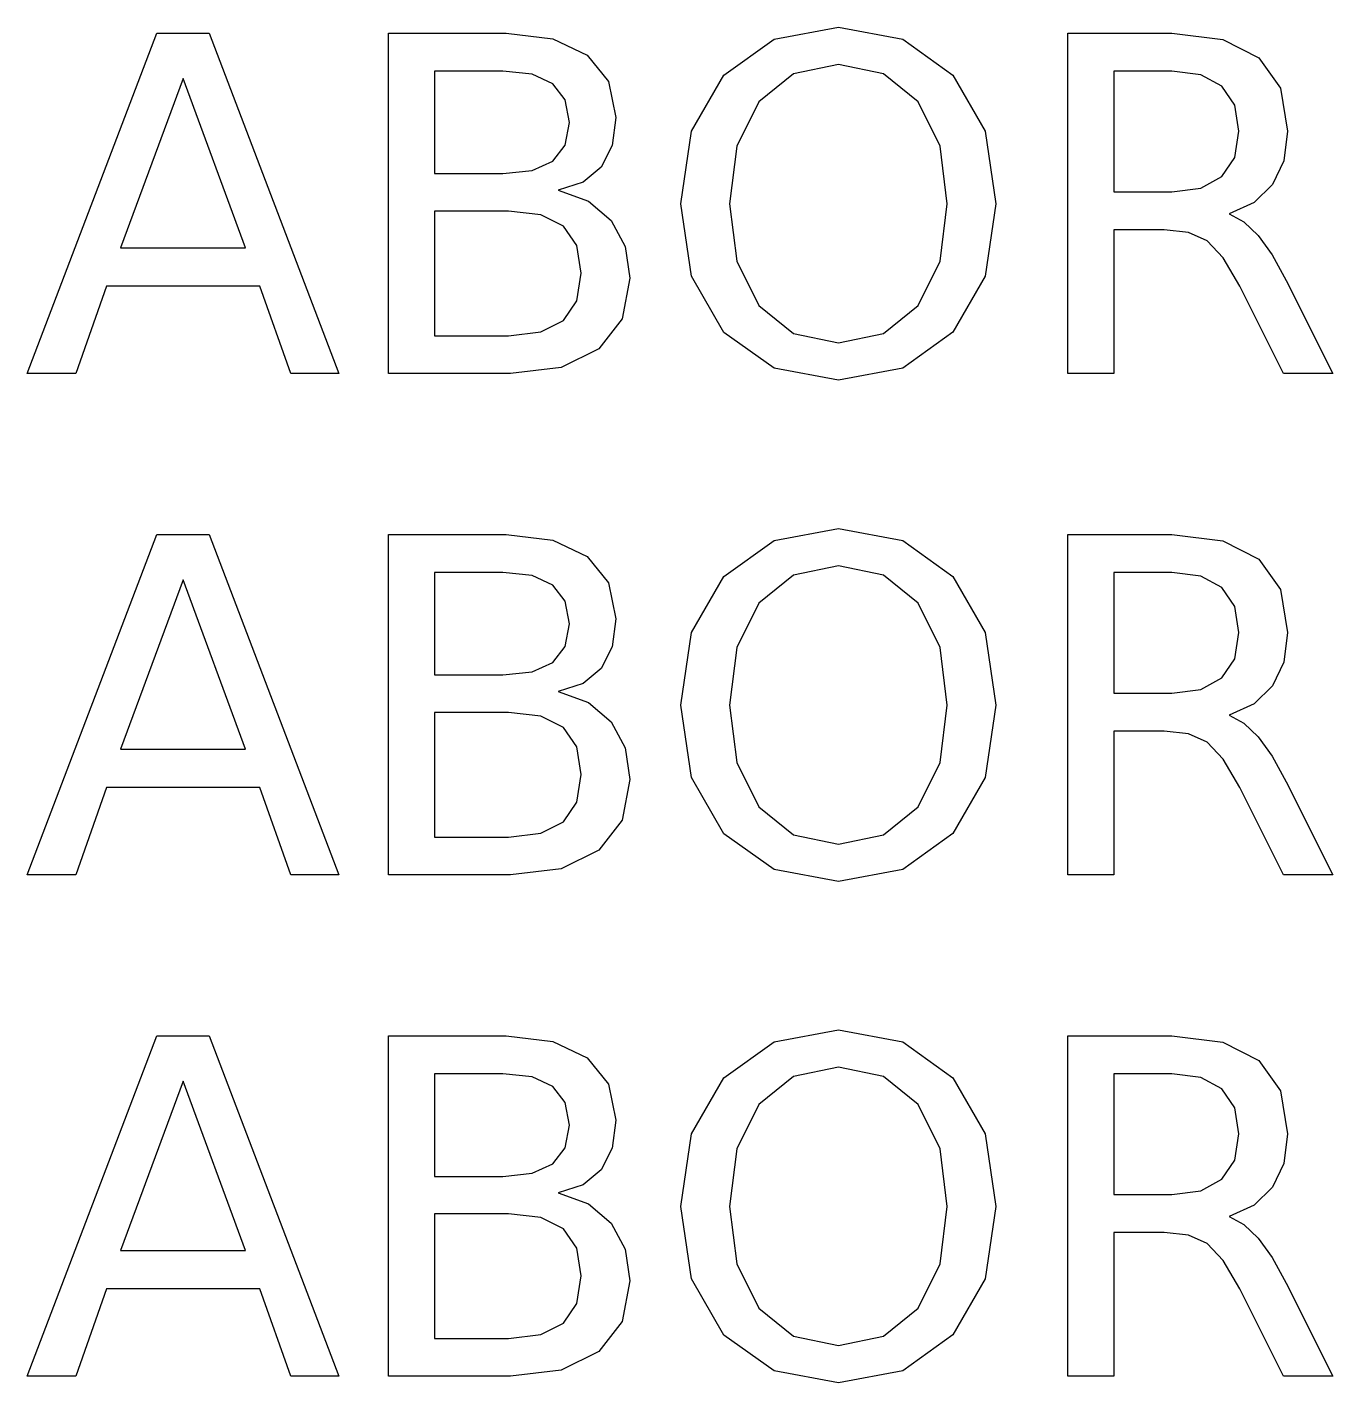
# Model space of a CAD drawing. Header units: metres. Extents: x 1 to 313, y -2 to 323.
import ezdxf

# ---------------------------------------------------------------- set-up
doc = ezdxf.new("R2010")
doc.units = ezdxf.units.M

msp = doc.modelspace()

# ---------------------------------------------------------------- linework, layer by layer
at = {"layer": 'TEXTO', "color": 1}
for points in [[(31.97, 321.46), (44.47, 321.46), (75.51, 240), (64.05, 240), (56.63, 260.9), (19.92, 260.9), (12.5, 240), (0.87, 240), (31.97, 321.46)], [(87.4, 321.46), (115.56, 321.46), (126.71, 320.15), (134.97, 316.22), (140.09, 309.88), (141.8, 301.33), (140.92, 294.61), (138.31, 289.42), (133.99, 285.84), (128.04, 283.92), (135.27, 281.23), (140.68, 276.63), (144.06, 270.4), (145.18, 262.8), (143.33, 253.13), (137.76, 245.94), (128.77, 241.48), (116.64, 240), (87.4, 240), (87.4, 321.46)], [(195.16, 322.93), (210.57, 320.05), (222.53, 311.44), (230.23, 298), (232.8, 280.64), (230.23, 263.33), (222.53, 249.9), (210.57, 241.28), (195.16, 238.41), (179.7, 241.27), (167.68, 249.86), (159.97, 263.29), (157.4, 280.64), (159.97, 298), (167.68, 311.44), (179.7, 320.05), (195.16, 322.93)], [(288.67, 278.2), (292.17, 276.31), (295.57, 273.07), (298.93, 268.4), (302.31, 262.26), (313.5, 240), (301.65, 240), (291.24, 260.9), (287.26, 267.71), (283.4, 271.76), (278.92, 273.76), (273.07, 274.43), (261.06, 274.43), (261.06, 240), (250.04, 240), (250.04, 321.46), (274.92, 321.46), (287.11, 320), (295.76, 315.61), (300.92, 308.29), (302.64, 298), (301.75, 290.95), (299.06, 285.22), (294.68, 280.93), (288.67, 278.2)], [(98.41, 312.4), (98.41, 287.85), (114.74, 287.85), (121.77, 288.61), (126.75, 290.87), (129.72, 294.7), (130.71, 300.13), (129.72, 305.51), (126.75, 309.34), (121.77, 311.63), (114.74, 312.4), (98.41, 312.4)], [(195.16, 313.99), (184.38, 311.75), (176.08, 305.03), (170.79, 294.46), (169.02, 280.64), (170.79, 266.87), (176.08, 256.31), (184.38, 249.6), (195.16, 247.37), (205.91, 249.6), (214.17, 256.31), (219.44, 266.87), (221.19, 280.64), (219.44, 294.46), (214.17, 305.03), (205.91, 311.75), (195.16, 313.99)], [(261.06, 312.4), (261.06, 283.49), (274.92, 283.49), (281.9, 284.41), (286.95, 287.17), (290, 291.72), (291.01, 298), (290, 304.26), (286.95, 308.77), (281.9, 311.49), (274.92, 312.4), (261.06, 312.4)], [(38.2, 310.6), (23.24, 270.06), (53.19, 270.06), (38.2, 310.6)], [(98.41, 278.9), (98.41, 249.06), (116.1, 249.06), (123.83, 249.98), (129.26, 252.74), (132.48, 257.4), (133.56, 264), (132.48, 270.64), (129.26, 275.27), (123.83, 277.99), (116.1, 278.9), (98.41, 278.9)], [(31.97, 201.46), (44.47, 201.46), (75.51, 120), (64.05, 120), (56.63, 140.9), (19.92, 140.9), (12.5, 120), (0.87, 120), (31.97, 201.46)], [(87.4, 201.46), (115.56, 201.46), (126.71, 200.15), (134.97, 196.22), (140.09, 189.88), (141.8, 181.33), (140.92, 174.61), (138.31, 169.42), (133.99, 165.84), (128.04, 163.92), (135.27, 161.23), (140.68, 156.63), (144.06, 150.4), (145.18, 142.8), (143.33, 133.13), (137.76, 125.94), (128.77, 121.48), (116.64, 120), (87.4, 120), (87.4, 201.46)], [(195.16, 202.93), (210.57, 200.05), (222.53, 191.44), (230.23, 178), (232.8, 160.64), (230.23, 143.33), (222.53, 129.9), (210.57, 121.28), (195.16, 118.41), (179.7, 121.27), (167.68, 129.86), (159.97, 143.29), (157.4, 160.64), (159.97, 178), (167.68, 191.44), (179.7, 200.05), (195.16, 202.93)], [(288.67, 158.2), (292.17, 156.31), (295.57, 153.07), (298.93, 148.4), (302.31, 142.26), (313.5, 120), (301.65, 120), (291.24, 140.9), (287.26, 147.71), (283.4, 151.76), (278.92, 153.76), (273.07, 154.43), (261.06, 154.43), (261.06, 120), (250.04, 120), (250.04, 201.46), (274.92, 201.46), (287.11, 200), (295.76, 195.61), (300.92, 188.29), (302.64, 178), (301.75, 170.95), (299.06, 165.22), (294.68, 160.93), (288.67, 158.2)], [(98.41, 192.4), (98.41, 167.85), (114.74, 167.85), (121.77, 168.61), (126.75, 170.87), (129.72, 174.7), (130.71, 180.13), (129.72, 185.51), (126.75, 189.34), (121.77, 191.63), (114.74, 192.4), (98.41, 192.4)], [(195.16, 193.99), (184.38, 191.75), (176.08, 185.03), (170.79, 174.46), (169.02, 160.64), (170.79, 146.87), (176.08, 136.31), (184.38, 129.6), (195.16, 127.37), (205.91, 129.6), (214.17, 136.31), (219.44, 146.87), (221.19, 160.64), (219.44, 174.46), (214.17, 185.03), (205.91, 191.75), (195.16, 193.99)], [(261.06, 192.4), (261.06, 163.49), (274.92, 163.49), (281.9, 164.41), (286.95, 167.17), (290, 171.72), (291.01, 178), (290, 184.26), (286.95, 188.77), (281.9, 191.49), (274.92, 192.4), (261.06, 192.4)], [(38.2, 190.6), (23.24, 150.06), (53.19, 150.06), (38.2, 190.6)], [(98.41, 158.9), (98.41, 129.06), (116.1, 129.06), (123.83, 129.98), (129.26, 132.74), (132.48, 137.4), (133.56, 144), (132.48, 150.64), (129.26, 155.27), (123.83, 157.99), (116.1, 158.9), (98.41, 158.9)], [(31.97, 81.46), (44.47, 81.46), (75.51, 0), (64.05, 0), (56.63, 20.9), (19.92, 20.9), (12.5, 0), (0.87, 0), (31.97, 81.46)], [(87.4, 81.46), (115.56, 81.46), (126.71, 80.15), (134.97, 76.22), (140.09, 69.88), (141.8, 61.33), (140.92, 54.61), (138.31, 49.42), (133.99, 45.84), (128.04, 43.92), (135.27, 41.23), (140.68, 36.63), (144.06, 30.4), (145.18, 22.8), (143.33, 13.13), (137.76, 5.94), (128.77, 1.48), (116.64, 0), (87.4, 0), (87.4, 81.46)], [(195.16, 82.93), (210.57, 80.05), (222.53, 71.44), (230.23, 58), (232.8, 40.64), (230.23, 23.33), (222.53, 9.9), (210.57, 1.28), (195.16, -1.59), (179.7, 1.27), (167.68, 9.86), (159.97, 23.29), (157.4, 40.64), (159.97, 58), (167.68, 71.44), (179.7, 80.05), (195.16, 82.93)], [(288.67, 38.2), (292.17, 36.31), (295.57, 33.07), (298.93, 28.4), (302.31, 22.26), (313.5, 0), (301.65, 0), (291.24, 20.9), (287.26, 27.71), (283.4, 31.76), (278.92, 33.76), (273.07, 34.43), (261.06, 34.43), (261.06, 0), (250.04, 0), (250.04, 81.46), (274.92, 81.46), (287.11, 80), (295.76, 75.61), (300.92, 68.29), (302.64, 58), (301.75, 50.95), (299.06, 45.22), (294.68, 40.93), (288.67, 38.2)], [(98.41, 72.4), (98.41, 47.85), (114.74, 47.85), (121.77, 48.61), (126.75, 50.87), (129.72, 54.7), (130.71, 60.13), (129.72, 65.51), (126.75, 69.34), (121.77, 71.63), (114.74, 72.4), (98.41, 72.4)], [(195.16, 73.99), (184.38, 71.75), (176.08, 65.03), (170.79, 54.46), (169.02, 40.64), (170.79, 26.87), (176.08, 16.31), (184.38, 9.6), (195.16, 7.37), (205.91, 9.6), (214.17, 16.31), (219.44, 26.87), (221.19, 40.64), (219.44, 54.46), (214.17, 65.03), (205.91, 71.75), (195.16, 73.99)], [(261.06, 72.4), (261.06, 43.49), (274.92, 43.49), (281.9, 44.41), (286.95, 47.17), (290, 51.72), (291.01, 58), (290, 64.26), (286.95, 68.77), (281.9, 71.49), (274.92, 72.4), (261.06, 72.4)], [(38.2, 70.6), (23.24, 30.06), (53.19, 30.06), (38.2, 70.6)], [(98.41, 38.9), (98.41, 9.06), (116.1, 9.06), (123.83, 9.98), (129.26, 12.74), (132.48, 17.4), (133.56, 24), (132.48, 30.64), (129.26, 35.27), (123.83, 37.99), (116.1, 38.9), (98.41, 38.9)]]:
    msp.add_lwpolyline(points, dxfattribs=at)

doc.saveas('drawing.dxf')
